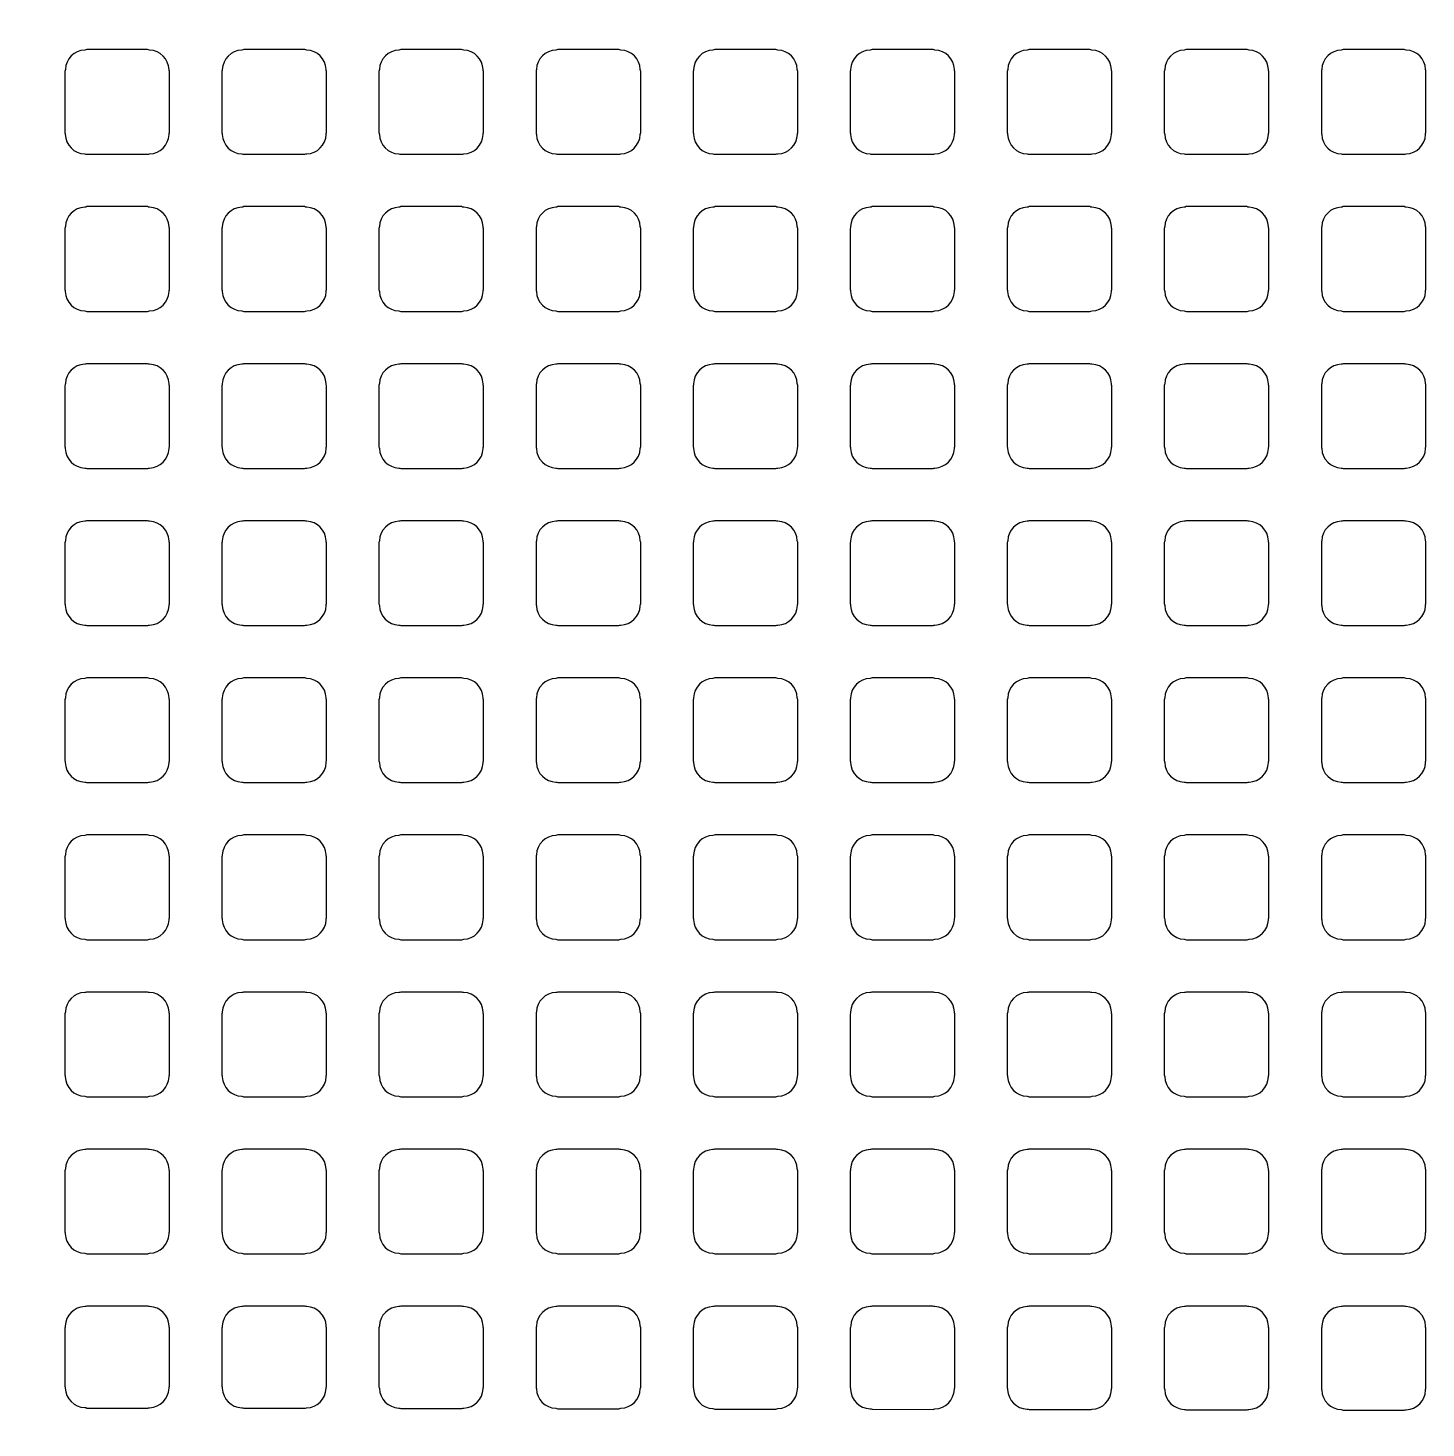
# Model space of a CAD drawing. Header units: millimetres. Extents: x 3440 to 3572, y 2 to 96.
# Drawn here: x 3530.208 to 3531.565, y 56.394 to 57.752 of the extents above; entities that cross this region are included whole.
import ezdxf

# ---------------------------------------------------------------- set-up
doc = ezdxf.new("R2010")
doc.units = ezdxf.units.MM
doc.header["$LTSCALE"] = 23.1
doc.layers.add('gbr-dxf', color=7, linetype='CONTINUOUS')

msp = doc.modelspace()

# ---------------------------------------------------------------- linework, layer by layer
at = {"layer": 'gbr-dxf', "linetype": 'Continuous'}
for points in [[(3528.8227, 57.8167, -0.198817), (3530.6284, 53.455, -0.009964), (3530.6284, 53.4522), (3530.6284, 51.1886, -0.210617), (3530.6062, 51.1313), (3530.6006, 51.1258, 0.036059), (3530.5989, 51.1236, 0.135581), (3530.5954, 51.1135), (3530.5954, 50.5032, -0.007269)], [(3530.443, 50.5051), (3530.443, 51.1522, -0.189007), (3530.4633, 51.2039, -0.010551), (3530.4654, 51.2061), (3530.4707, 51.2114, 0.168586), (3530.476, 51.2234), (3530.476, 53.4549, -0.009921), (3530.476, 53.4576, 0.198805), (3528.7133, 57.7107, -0.008527)], [(3528.5932, 57.5657, -0.198904), (3530.2983, 53.4491, -0.009964), (3530.2982, 53.4464), (3530.2982, 50.2725, -0.009957)]]:
    msp.add_lwpolyline(points, format="xyb", dxfattribs=at)
for points in [[(3530.2439, 57.6509, -0.101214), (3530.2443, 57.649, 0.393729), (3530.2632, 57.6301, -0.095482), (3530.265, 57.6297), (3530.3244, 57.6297, -0.092621), (3530.3262, 57.6301, 0.393729), (3530.345, 57.6489, -0.095482), (3530.3454, 57.6508), (3530.3454, 57.71, -0.098843), (3530.345, 57.7119, 0.393729), (3530.3261, 57.7308, -0.104195), (3530.3241, 57.7313), (3530.2651, 57.7313, -0.095462), (3530.2632, 57.7308, 0.393729), (3530.2444, 57.712, -0.104195), (3530.2439, 57.71)], [(3530.3962, 57.6508, -0.098843), (3530.3967, 57.6489, 0.393729), (3530.4156, 57.6301, -0.088868), (3530.4173, 57.6297), (3530.4767, 57.6297, -0.098843), (3530.4786, 57.6301, 0.393729), (3530.4975, 57.649, -0.09841), (3530.4979, 57.6509), (3530.4979, 57.71, -0.101214), (3530.4974, 57.712, 0.393729), (3530.4786, 57.7308, -0.09841), (3530.4767, 57.7313), (3530.4175, 57.7313, -0.101214), (3530.4156, 57.7308, 0.393729), (3530.3967, 57.7119, -0.101678), (3530.3962, 57.71)], [(3530.5487, 57.6508, -0.095462), (3530.5491, 57.649, 0.393729), (3530.568, 57.6301, -0.095482), (3530.5699, 57.6297), (3530.6292, 57.6297, -0.092621), (3530.631, 57.6301, 0.393729), (3530.6498, 57.6489, -0.101678), (3530.6503, 57.6509), (3530.6503, 57.7099, -0.104567), (3530.6498, 57.7119, 0.393729), (3530.6309, 57.7308, -0.104195), (3530.6289, 57.7313), (3530.5699, 57.7313, -0.095462), (3530.568, 57.7308, 0.393729), (3530.5492, 57.712, -0.09841), (3530.5487, 57.7101)], [(3530.7011, 57.6508, -0.095462), (3530.7015, 57.6489, 0.393729), (3530.7204, 57.6301, -0.092282), (3530.7222, 57.6297), (3530.7816, 57.6297, -0.089302), (3530.7833, 57.6301, 0.393729), (3530.8022, 57.6489, -0.101678), (3530.8027, 57.6509), (3530.8027, 57.7102, -0.092621), (3530.8023, 57.712, 0.393729), (3530.7834, 57.7308, -0.095482), (3530.7816, 57.7313), (3530.7223, 57.7313, -0.098843), (3530.7204, 57.7308, 0.393729), (3530.7015, 57.712, -0.09841), (3530.7011, 57.71)], [(3530.8535, 57.6508, -0.095462), (3530.8539, 57.6489, 0.393729), (3530.8728, 57.6301, -0.088868), (3530.8745, 57.6297), (3530.9339, 57.6297, -0.098843), (3530.9358, 57.6301, 0.393729), (3530.9547, 57.649, -0.088868), (3530.955, 57.6507), (3530.955, 57.7102, -0.092621), (3530.9546, 57.712, 0.393729), (3530.9358, 57.7308, -0.09841), (3530.9339, 57.7313), (3530.8747, 57.7313, -0.101214), (3530.8728, 57.7308, 0.393729), (3530.8539, 57.7119, -0.09841), (3530.8535, 57.71)], [(3531.0058, 57.6509, -0.101214), (3531.0063, 57.6489, 0.393729), (3531.0252, 57.6301, -0.092282), (3531.027, 57.6297), (3531.0864, 57.6297, -0.089302), (3531.0881, 57.6301, 0.393729), (3531.107, 57.6489, -0.107228), (3531.1075, 57.651), (3531.1075, 57.7101, -0.098843), (3531.1071, 57.712, 0.393729), (3531.0882, 57.7308, -0.095482), (3531.0864, 57.7313), (3531.0271, 57.7313, -0.098843), (3531.0252, 57.7308, 0.393729), (3531.0063, 57.712, -0.104195), (3531.0058, 57.7099)], [(3531.1583, 57.6508, -0.095462), (3531.1587, 57.649, 0.393729), (3531.1776, 57.6301, -0.095482), (3531.1795, 57.6297), (3531.2388, 57.6297, -0.092621), (3531.2406, 57.6301, 0.393729), (3531.2594, 57.6489, -0.101678), (3531.2599, 57.6509), (3531.2599, 57.7099, -0.104567), (3531.2594, 57.7119, 0.393729), (3531.2405, 57.7308, -0.104195), (3531.2385, 57.7313), (3531.1795, 57.7313, -0.095462), (3531.1776, 57.7308, 0.393729), (3531.1588, 57.712, -0.09841), (3531.1583, 57.7101)], [(3531.3107, 57.651, -0.101214), (3531.3112, 57.649, 0.393729), (3531.33, 57.6301, -0.09841), (3531.3319, 57.6297), (3531.3911, 57.6297, -0.095462), (3531.393, 57.6301, 0.393729), (3531.4118, 57.649, -0.095482), (3531.4123, 57.6508), (3531.4123, 57.71, -0.098843), (3531.4118, 57.7119, 0.393729), (3531.393, 57.7308, -0.101678), (3531.391, 57.7313), (3531.332, 57.7313, -0.104567), (3531.33, 57.7308, 0.393729), (3531.3111, 57.7119, -0.092282), (3531.3107, 57.7101)], [(3531.4631, 57.6509, -0.098843), (3531.4635, 57.6489, 0.393729), (3531.4824, 57.6301, -0.092282), (3531.4842, 57.6297), (3531.5436, 57.6297, -0.089302), (3531.5453, 57.6301, 0.393729), (3531.5642, 57.6489, -0.09841), (3531.5646, 57.6508), (3531.5646, 57.7102, -0.089302), (3531.5643, 57.712, 0.393729), (3531.5454, 57.7308, -0.095482), (3531.5436, 57.7313), (3531.4843, 57.7313, -0.098843), (3531.4824, 57.7308, 0.393729), (3531.4635, 57.712, -0.101678), (3531.4631, 57.71)], [(3530.2439, 57.4985, -0.101214), (3530.2443, 57.4966, 0.393729), (3530.2632, 57.4777, -0.104195), (3530.2652, 57.4772), (3530.3242, 57.4772, -0.101214), (3530.3262, 57.4777, 0.393729), (3530.345, 57.4965, -0.095482), (3530.3454, 57.4984), (3530.3454, 57.5576, -0.098843), (3530.345, 57.5595, 0.393729), (3530.3261, 57.5784, -0.107228), (3530.3241, 57.5789), (3530.2651, 57.5789, -0.098843), (3530.2632, 57.5784, 0.393729), (3530.2444, 57.5596, -0.104195), (3530.2439, 57.5576)], [(3530.3962, 57.4984, -0.098843), (3530.3967, 57.4965, 0.393729), (3530.4156, 57.4777, -0.09841), (3530.4175, 57.4772), (3530.4765, 57.4772, -0.10699), (3530.4786, 57.4777, 0.393729), (3530.4975, 57.4966, -0.09841), (3530.4979, 57.4985), (3530.4979, 57.5576, -0.101214), (3530.4974, 57.5596, 0.393729), (3530.4786, 57.5784, -0.101678), (3530.4766, 57.5789), (3530.4176, 57.5789, -0.104567), (3530.4156, 57.5784, 0.393729), (3530.3967, 57.5595, -0.101678), (3530.3962, 57.5576)], [(3530.5487, 57.4984, -0.095462), (3530.5491, 57.4966, 0.393729), (3530.568, 57.4777, -0.104195), (3530.57, 57.4772), (3530.629, 57.4772, -0.101214), (3530.631, 57.4777, 0.393729), (3530.6498, 57.4965, -0.101678), (3530.6503, 57.4985), (3530.6503, 57.5575, -0.104567), (3530.6498, 57.5595, 0.393729), (3530.6309, 57.5784, -0.107228), (3530.6289, 57.5789), (3530.5699, 57.5789, -0.098843), (3530.568, 57.5784, 0.393729), (3530.5492, 57.5596, -0.09841), (3530.5487, 57.5577)], [(3530.7011, 57.4984, -0.095462), (3530.7015, 57.4965, 0.393729), (3530.7204, 57.4777, -0.101678), (3530.7223, 57.4772), (3530.7814, 57.4772, -0.098843), (3530.7833, 57.4777, 0.393729), (3530.8022, 57.4965, -0.101678), (3530.8027, 57.4985), (3530.8027, 57.5578, -0.092621), (3530.8023, 57.5596, 0.393729), (3530.7834, 57.5784, -0.09841), (3530.7815, 57.5789), (3530.7224, 57.5789, -0.101214), (3530.7204, 57.5784, 0.393729), (3530.7015, 57.5596, -0.09841), (3530.7011, 57.5576)], [(3530.8535, 57.4984, -0.095462), (3530.8539, 57.4965, 0.393729), (3530.8728, 57.4777, -0.09841), (3530.8747, 57.4772), (3530.9337, 57.4772, -0.10699), (3530.9358, 57.4777, 0.393729), (3530.9547, 57.4966, -0.088868), (3530.955, 57.4983), (3530.955, 57.5578, -0.092621), (3530.9546, 57.5596, 0.393729), (3530.9358, 57.5784, -0.101678), (3530.9338, 57.5789), (3530.8748, 57.5789, -0.104567), (3530.8728, 57.5784, 0.393729), (3530.8539, 57.5595, -0.09841), (3530.8535, 57.5576)], [(3531.0058, 57.4985, -0.101214), (3531.0063, 57.4965, 0.393729), (3531.0252, 57.4777, -0.101678), (3531.0271, 57.4772), (3531.0862, 57.4772, -0.098843), (3531.0881, 57.4777, 0.393729), (3531.107, 57.4965, -0.107228), (3531.1075, 57.4986), (3531.1075, 57.5577, -0.098843), (3531.1071, 57.5596, 0.393729), (3531.0882, 57.5784, -0.09841), (3531.0863, 57.5789), (3531.0272, 57.5789, -0.101214), (3531.0252, 57.5784, 0.393729), (3531.0063, 57.5596, -0.104195), (3531.0058, 57.5575)], [(3531.1583, 57.4984, -0.095462), (3531.1587, 57.4966, 0.393729), (3531.1776, 57.4777, -0.104195), (3531.1796, 57.4772), (3531.2386, 57.4772, -0.101214), (3531.2406, 57.4777, 0.393729), (3531.2594, 57.4965, -0.101678), (3531.2599, 57.4985), (3531.2599, 57.5575, -0.104567), (3531.2594, 57.5595, 0.393729), (3531.2405, 57.5784, -0.107228), (3531.2385, 57.5789), (3531.1795, 57.5789, -0.098843), (3531.1776, 57.5784, 0.393729), (3531.1588, 57.5596, -0.09841), (3531.1583, 57.5577)], [(3531.3107, 57.4986, -0.101214), (3531.3112, 57.4966, 0.393729), (3531.33, 57.4777, -0.107228), (3531.3321, 57.4772), (3531.391, 57.4772, -0.104567), (3531.393, 57.4777, 0.393729), (3531.4118, 57.4966, -0.095482), (3531.4123, 57.4984), (3531.4123, 57.5576, -0.098843), (3531.4118, 57.5595, 0.393729), (3531.393, 57.5784, -0.104195), (3531.3909, 57.5789), (3531.332, 57.5789, -0.10699), (3531.33, 57.5784, 0.393729), (3531.3111, 57.5595, -0.092282), (3531.3107, 57.5577)], [(3531.4631, 57.4985, -0.098843), (3531.4635, 57.4965, 0.393729), (3531.4824, 57.4777, -0.101678), (3531.4843, 57.4772), (3531.5434, 57.4772, -0.098843), (3531.5453, 57.4777, 0.393729), (3531.5642, 57.4965, -0.09841), (3531.5646, 57.4984), (3531.5646, 57.5578, -0.089302), (3531.5643, 57.5596, 0.393729), (3531.5454, 57.5784, -0.09841), (3531.5435, 57.5789), (3531.4844, 57.5789, -0.101214), (3531.4824, 57.5784, 0.393729), (3531.4635, 57.5596, -0.101678), (3531.4631, 57.5576)], [(3530.2439, 57.3461, -0.101214), (3530.2443, 57.3442, 0.393729), (3530.2632, 57.3253, -0.101678), (3530.2652, 57.3248), (3530.3243, 57.3248, -0.098843), (3530.3262, 57.3253, 0.393729), (3530.345, 57.3441, -0.095482), (3530.3454, 57.346), (3530.3454, 57.4052, -0.098843), (3530.345, 57.4071, 0.393729), (3530.3261, 57.426, -0.09841), (3530.3242, 57.4264), (3530.265, 57.4264, -0.089302), (3530.2632, 57.426, 0.393729), (3530.2444, 57.4072, -0.104195), (3530.2439, 57.4052)], [(3530.3962, 57.346, -0.098843), (3530.3967, 57.3441, 0.393729), (3530.4156, 57.3253, -0.095482), (3530.4174, 57.3248), (3530.4766, 57.3248, -0.104567), (3530.4786, 57.3253, 0.393729), (3530.4975, 57.3442, -0.09841), (3530.4979, 57.3461), (3530.4979, 57.4052, -0.101214), (3530.4974, 57.4072, 0.393729), (3530.4786, 57.426, -0.092282), (3530.4768, 57.4264), (3530.4174, 57.4264, -0.095462), (3530.4156, 57.426, 0.393729), (3530.3967, 57.4071, -0.101678), (3530.3962, 57.4052)], [(3530.5487, 57.346, -0.095462), (3530.5491, 57.3442, 0.393729), (3530.568, 57.3253, -0.101678), (3530.57, 57.3248), (3530.6291, 57.3248, -0.098843), (3530.631, 57.3253, 0.393729), (3530.6498, 57.3441, -0.101678), (3530.6503, 57.3461), (3530.6503, 57.4051, -0.104567), (3530.6498, 57.4071, 0.393729), (3530.6309, 57.426, -0.09841), (3530.629, 57.4264), (3530.5698, 57.4264, -0.089302), (3530.568, 57.426, 0.393729), (3530.5492, 57.4072, -0.09841), (3530.5487, 57.4053)], [(3530.7011, 57.346, -0.095462), (3530.7015, 57.3441, 0.393729), (3530.7204, 57.3253, -0.09841), (3530.7223, 57.3248), (3530.7815, 57.3248, -0.095462), (3530.7833, 57.3253, 0.393729), (3530.8022, 57.3441, -0.101678), (3530.8027, 57.3461), (3530.8027, 57.4054, -0.092621), (3530.8023, 57.4072, 0.393729), (3530.7834, 57.426, -0.088868), (3530.7817, 57.4264), (3530.7222, 57.4264, -0.092621), (3530.7204, 57.426, 0.393729), (3530.7015, 57.4072, -0.09841), (3530.7011, 57.4052)], [(3530.8535, 57.346, -0.095462), (3530.8539, 57.3441, 0.393729), (3530.8728, 57.3253, -0.095482), (3530.8746, 57.3248), (3530.9338, 57.3248, -0.104567), (3530.9358, 57.3253, 0.393729), (3530.9547, 57.3442, -0.088868), (3530.955, 57.3459), (3530.955, 57.4054, -0.092621), (3530.9546, 57.4072, 0.393729), (3530.9358, 57.426, -0.092282), (3530.934, 57.4264), (3530.8746, 57.4264, -0.095462), (3530.8728, 57.426, 0.393729), (3530.8539, 57.4071, -0.09841), (3530.8535, 57.4052)], [(3531.0058, 57.3461, -0.101214), (3531.0063, 57.3441, 0.393729), (3531.0252, 57.3253, -0.09841), (3531.0271, 57.3248), (3531.0863, 57.3248, -0.095462), (3531.0881, 57.3253, 0.393729), (3531.107, 57.3441, -0.107228), (3531.1075, 57.3462), (3531.1075, 57.4053, -0.098843), (3531.1071, 57.4072, 0.393729), (3531.0882, 57.426, -0.088868), (3531.0865, 57.4264), (3531.027, 57.4264, -0.092621), (3531.0252, 57.426, 0.393729), (3531.0063, 57.4072, -0.104195), (3531.0058, 57.4051)], [(3531.1583, 57.346, -0.095462), (3531.1587, 57.3442, 0.393729), (3531.1776, 57.3253, -0.101678), (3531.1796, 57.3248), (3531.2387, 57.3248, -0.098843), (3531.2406, 57.3253, 0.393729), (3531.2594, 57.3441, -0.101678), (3531.2599, 57.3461), (3531.2599, 57.4051, -0.104567), (3531.2594, 57.4071, 0.393729), (3531.2405, 57.426, -0.09841), (3531.2386, 57.4264), (3531.1794, 57.4264, -0.089302), (3531.1776, 57.426, 0.393729), (3531.1588, 57.4072, -0.09841), (3531.1583, 57.4053)], [(3531.3107, 57.3462, -0.101214), (3531.3112, 57.3442, 0.393729), (3531.33, 57.3253, -0.104195), (3531.332, 57.3248), (3531.391, 57.3248, -0.101214), (3531.393, 57.3253, 0.393729), (3531.4118, 57.3442, -0.095482), (3531.4123, 57.346), (3531.4123, 57.4052, -0.098843), (3531.4118, 57.4071, 0.393729), (3531.393, 57.426, -0.095482), (3531.3911, 57.4264), (3531.3319, 57.4264, -0.098843), (3531.33, 57.426, 0.393729), (3531.3111, 57.4071, -0.092282), (3531.3107, 57.4053)], [(3531.4631, 57.3461, -0.098843), (3531.4635, 57.3441, 0.393729), (3531.4824, 57.3253, -0.09841), (3531.4843, 57.3248), (3531.5435, 57.3248, -0.095462), (3531.5453, 57.3253, 0.393729), (3531.5642, 57.3441, -0.09841), (3531.5646, 57.346), (3531.5646, 57.4054, -0.089302), (3531.5643, 57.4072, 0.393729), (3531.5454, 57.426, -0.088868), (3531.5437, 57.4264), (3531.4842, 57.4264, -0.092621), (3531.4824, 57.426, 0.393729), (3531.4635, 57.4072, -0.101678), (3531.4631, 57.4052)], [(3530.2439, 57.1937, -0.101214), (3530.2443, 57.1918, 0.393729), (3530.2632, 57.1729, -0.09841), (3530.2651, 57.1725), (3530.3243, 57.1725, -0.095462), (3530.3262, 57.1729, 0.393729), (3530.345, 57.1917, -0.095482), (3530.3454, 57.1936), (3530.3454, 57.2528, -0.098843), (3530.345, 57.2547, 0.393729), (3530.3261, 57.2736, -0.101678), (3530.3242, 57.274), (3530.265, 57.274, -0.092621), (3530.2632, 57.2736, 0.393729), (3530.2444, 57.2548, -0.104195), (3530.2439, 57.2528)], [(3530.3962, 57.1936, -0.098843), (3530.3967, 57.1917, 0.393729), (3530.4156, 57.1729, -0.092282), (3530.4173, 57.1725), (3530.4766, 57.1725, -0.101214), (3530.4786, 57.1729, 0.393729), (3530.4975, 57.1918, -0.09841), (3530.4979, 57.1937), (3530.4979, 57.2528, -0.101214), (3530.4974, 57.2548, 0.393729), (3530.4786, 57.2736, -0.095482), (3530.4767, 57.274), (3530.4175, 57.274, -0.098843), (3530.4156, 57.2736, 0.393729), (3530.3967, 57.2547, -0.101678), (3530.3962, 57.2528)], [(3530.5487, 57.1936, -0.095462), (3530.5491, 57.1918, 0.393729), (3530.568, 57.1729, -0.09841), (3530.5699, 57.1725), (3530.6291, 57.1725, -0.095462), (3530.631, 57.1729, 0.393729), (3530.6498, 57.1917, -0.101678), (3530.6503, 57.1937), (3530.6503, 57.2527, -0.104567), (3530.6498, 57.2547, 0.393729), (3530.6309, 57.2736, -0.101678), (3530.629, 57.274), (3530.5698, 57.274, -0.092621), (3530.568, 57.2736, 0.393729), (3530.5492, 57.2548, -0.09841), (3530.5487, 57.2529)], [(3530.7011, 57.1936, -0.095462), (3530.7015, 57.1917, 0.393729), (3530.7204, 57.1729, -0.095482), (3530.7222, 57.1725), (3530.7815, 57.1725, -0.092621), (3530.7833, 57.1729, 0.393729), (3530.8022, 57.1917, -0.101678), (3530.8027, 57.1937), (3530.8027, 57.253, -0.092621), (3530.8023, 57.2548, 0.393729), (3530.7834, 57.2736, -0.092282), (3530.7816, 57.274), (3530.7223, 57.274, -0.095462), (3530.7204, 57.2736, 0.393729), (3530.7015, 57.2548, -0.09841), (3530.7011, 57.2528)], [(3530.8535, 57.1936, -0.095462), (3530.8539, 57.1917, 0.393729), (3530.8728, 57.1729, -0.092282), (3530.8745, 57.1725), (3530.9338, 57.1725, -0.101214), (3530.9358, 57.1729, 0.393729), (3530.9547, 57.1918, -0.088868), (3530.955, 57.1935), (3530.955, 57.253, -0.092621), (3530.9546, 57.2548, 0.393729), (3530.9358, 57.2736, -0.095482), (3530.9339, 57.274), (3530.8747, 57.274, -0.098843), (3530.8728, 57.2736, 0.393729), (3530.8539, 57.2547, -0.09841), (3530.8535, 57.2528)], [(3531.0058, 57.1937, -0.101214), (3531.0063, 57.1917, 0.393729), (3531.0252, 57.1729, -0.095482), (3531.027, 57.1725), (3531.0863, 57.1725, -0.092621), (3531.0881, 57.1729, 0.393729), (3531.107, 57.1917, -0.107228), (3531.1075, 57.1938), (3531.1075, 57.2529, -0.098843), (3531.1071, 57.2548, 0.393729), (3531.0882, 57.2736, -0.092282), (3531.0864, 57.274), (3531.027, 57.274, -0.095462), (3531.0252, 57.2736, 0.393729), (3531.0063, 57.2548, -0.104195), (3531.0058, 57.2527)], [(3531.1583, 57.1936, -0.095462), (3531.1587, 57.1918, 0.393729), (3531.1776, 57.1729, -0.09841), (3531.1795, 57.1725), (3531.2387, 57.1725, -0.095462), (3531.2406, 57.1729, 0.393729), (3531.2594, 57.1917, -0.101678), (3531.2599, 57.1937), (3531.2599, 57.2527, -0.104567), (3531.2594, 57.2547, 0.393729), (3531.2405, 57.2736, -0.101678), (3531.2386, 57.274), (3531.1794, 57.274, -0.092621), (3531.1776, 57.2736, 0.393729), (3531.1588, 57.2548, -0.09841), (3531.1583, 57.2529)], [(3531.3107, 57.1938, -0.101214), (3531.3112, 57.1918, 0.393729), (3531.33, 57.1729, -0.101678), (3531.332, 57.1725), (3531.3911, 57.1725, -0.098843), (3531.393, 57.1729, 0.393729), (3531.4118, 57.1918, -0.095482), (3531.4123, 57.1936), (3531.4123, 57.2528, -0.098843), (3531.4118, 57.2547, 0.393729), (3531.393, 57.2736, -0.09841), (3531.3911, 57.274), (3531.3319, 57.274, -0.101214), (3531.33, 57.2736, 0.393729), (3531.3111, 57.2547, -0.092282), (3531.3107, 57.2529)], [(3531.4631, 57.1936, -0.098843), (3531.4635, 57.1917, 0.393729), (3531.4824, 57.1729, -0.095482), (3531.4842, 57.1725), (3531.5435, 57.1725, -0.092621), (3531.5453, 57.1729, 0.393729), (3531.5642, 57.1917, -0.09841), (3531.5646, 57.1936), (3531.5646, 57.253, -0.089302), (3531.5643, 57.2548, 0.393729), (3531.5454, 57.2736, -0.092282), (3531.5436, 57.274), (3531.4842, 57.274, -0.095462), (3531.4824, 57.2736, 0.393729), (3531.4635, 57.2548, -0.101678), (3531.4631, 57.2528)], [(3530.2439, 57.0413, -0.101214), (3530.2443, 57.0394, 0.393729), (3530.2632, 57.0205, -0.095482), (3530.265, 57.0201), (3530.3244, 57.0201, -0.092621), (3530.3262, 57.0205, 0.393729), (3530.345, 57.0393, -0.095482), (3530.3454, 57.0412), (3530.3454, 57.1004, -0.098843), (3530.345, 57.1023, 0.393729), (3530.3261, 57.1212, -0.104195), (3530.3241, 57.1217), (3530.2651, 57.1217, -0.095462), (3530.2632, 57.1212, 0.393729), (3530.2444, 57.1024, -0.104195), (3530.2439, 57.1004)], [(3530.3962, 57.0412, -0.098843), (3530.3967, 57.0393, 0.393729), (3530.4156, 57.0205, -0.088868), (3530.4173, 57.0201), (3530.4767, 57.0201, -0.098843), (3530.4786, 57.0205, 0.393729), (3530.4975, 57.0394, -0.09841), (3530.4979, 57.0413), (3530.4979, 57.1004, -0.101214), (3530.4974, 57.1024, 0.393729), (3530.4786, 57.1212, -0.09841), (3530.4767, 57.1217), (3530.4175, 57.1217, -0.101214), (3530.4156, 57.1212, 0.393729), (3530.3967, 57.1023, -0.101678), (3530.3962, 57.1004)], [(3530.5487, 57.0412, -0.095462), (3530.5491, 57.0394, 0.393729), (3530.568, 57.0205, -0.095482), (3530.5699, 57.0201), (3530.6292, 57.0201, -0.092621), (3530.631, 57.0205, 0.393729), (3530.6498, 57.0393, -0.101678), (3530.6503, 57.0413), (3530.6503, 57.1003, -0.104567), (3530.6498, 57.1023, 0.393729), (3530.6309, 57.1212, -0.104195), (3530.6289, 57.1217), (3530.5699, 57.1217, -0.095462), (3530.568, 57.1212, 0.393729), (3530.5492, 57.1024, -0.09841), (3530.5487, 57.1005)], [(3530.7011, 57.0412, -0.095462), (3530.7015, 57.0393, 0.393729), (3530.7204, 57.0205, -0.092282), (3530.7222, 57.0201), (3530.7816, 57.0201, -0.089302), (3530.7833, 57.0205, 0.393729), (3530.8022, 57.0393, -0.101678), (3530.8027, 57.0413), (3530.8027, 57.1006, -0.092621), (3530.8023, 57.1024, 0.393729), (3530.7834, 57.1212, -0.095482), (3530.7816, 57.1217), (3530.7223, 57.1217, -0.098843), (3530.7204, 57.1212, 0.393729), (3530.7015, 57.1024, -0.09841), (3530.7011, 57.1004)], [(3530.8535, 57.0412, -0.095462), (3530.8539, 57.0393, 0.393729), (3530.8728, 57.0205, -0.088868), (3530.8745, 57.0201), (3530.9339, 57.0201, -0.098843), (3530.9358, 57.0205, 0.393729), (3530.9547, 57.0394, -0.088868), (3530.955, 57.0411), (3530.955, 57.1006, -0.092621), (3530.9546, 57.1024, 0.393729), (3530.9358, 57.1212, -0.09841), (3530.9339, 57.1217), (3530.8747, 57.1217, -0.101214), (3530.8728, 57.1212, 0.393729), (3530.8539, 57.1023, -0.09841), (3530.8535, 57.1004)], [(3531.0058, 57.0413, -0.101214), (3531.0063, 57.0393, 0.393729), (3531.0252, 57.0205, -0.092282), (3531.027, 57.0201), (3531.0864, 57.0201, -0.089302), (3531.0881, 57.0205, 0.393729), (3531.107, 57.0393, -0.107228), (3531.1075, 57.0414), (3531.1075, 57.1005, -0.098843), (3531.1071, 57.1024, 0.393729), (3531.0882, 57.1212, -0.095482), (3531.0864, 57.1217), (3531.0271, 57.1217, -0.098843), (3531.0252, 57.1212, 0.393729), (3531.0063, 57.1024, -0.104195), (3531.0058, 57.1003)], [(3531.1583, 57.0412, -0.095462), (3531.1587, 57.0394, 0.393729), (3531.1776, 57.0205, -0.095482), (3531.1795, 57.0201), (3531.2388, 57.0201, -0.092621), (3531.2406, 57.0205, 0.393729), (3531.2594, 57.0393, -0.101678), (3531.2599, 57.0413), (3531.2599, 57.1003, -0.104567), (3531.2594, 57.1023, 0.393729), (3531.2405, 57.1212, -0.104195), (3531.2385, 57.1217), (3531.1795, 57.1217, -0.095462), (3531.1776, 57.1212, 0.393729), (3531.1588, 57.1024, -0.09841), (3531.1583, 57.1005)], [(3531.3107, 57.0414, -0.101214), (3531.3112, 57.0394, 0.393729), (3531.33, 57.0205, -0.09841), (3531.3319, 57.0201), (3531.3911, 57.0201, -0.095462), (3531.393, 57.0205, 0.393729), (3531.4118, 57.0394, -0.095482), (3531.4123, 57.0412), (3531.4123, 57.1004, -0.098843), (3531.4118, 57.1023, 0.393729), (3531.393, 57.1212, -0.101678), (3531.391, 57.1217), (3531.332, 57.1217, -0.104567), (3531.33, 57.1212, 0.393729), (3531.3111, 57.1023, -0.092282), (3531.3107, 57.1005)], [(3531.4631, 57.0413, -0.098843), (3531.4635, 57.0393, 0.393729), (3531.4824, 57.0205, -0.092282), (3531.4842, 57.0201), (3531.5436, 57.0201, -0.089302), (3531.5453, 57.0205, 0.393729), (3531.5642, 57.0393, -0.09841), (3531.5646, 57.0412), (3531.5646, 57.1006, -0.089302), (3531.5643, 57.1024, 0.393729), (3531.5454, 57.1212, -0.095482), (3531.5436, 57.1217), (3531.4843, 57.1217, -0.098843), (3531.4824, 57.1212, 0.393729), (3531.4635, 57.1024, -0.101678), (3531.4631, 57.1004)], [(3530.2439, 56.8889, -0.101214), (3530.2443, 56.887, 0.393729), (3530.2632, 56.8681, -0.104195), (3530.2652, 56.8676), (3530.3242, 56.8676, -0.101214), (3530.3262, 56.8681, 0.393729), (3530.345, 56.8869, -0.095482), (3530.3454, 56.8888), (3530.3454, 56.948, -0.098843), (3530.345, 56.9499, 0.393729), (3530.3261, 56.9688, -0.107228), (3530.3241, 56.9693), (3530.2651, 56.9693, -0.098843), (3530.2632, 56.9688, 0.393729), (3530.2444, 56.95, -0.104195), (3530.2439, 56.948)], [(3530.3962, 56.8888, -0.098843), (3530.3967, 56.8869, 0.393729), (3530.4156, 56.8681, -0.09841), (3530.4175, 56.8676), (3530.4765, 56.8676, -0.10699), (3530.4786, 56.8681, 0.393729), (3530.4975, 56.887, -0.09841), (3530.4979, 56.8889), (3530.4979, 56.948, -0.101214), (3530.4974, 56.95, 0.393729), (3530.4786, 56.9688, -0.101678), (3530.4766, 56.9693), (3530.4176, 56.9693, -0.104567), (3530.4156, 56.9688, 0.393729), (3530.3967, 56.9499, -0.101678), (3530.3962, 56.948)], [(3530.5487, 56.8888, -0.095462), (3530.5491, 56.887, 0.393729), (3530.568, 56.8681, -0.104195), (3530.57, 56.8676), (3530.629, 56.8676, -0.101214), (3530.631, 56.8681, 0.393729), (3530.6498, 56.8869, -0.101678), (3530.6503, 56.8889), (3530.6503, 56.9479, -0.104567), (3530.6498, 56.9499, 0.393729), (3530.6309, 56.9688, -0.107228), (3530.6289, 56.9693), (3530.5699, 56.9693, -0.098843), (3530.568, 56.9688, 0.393729), (3530.5492, 56.95, -0.09841), (3530.5487, 56.9481)], [(3530.7011, 56.8888, -0.095462), (3530.7015, 56.8869, 0.393729), (3530.7204, 56.8681, -0.101678), (3530.7223, 56.8676), (3530.7814, 56.8676, -0.098843), (3530.7833, 56.8681, 0.393729), (3530.8022, 56.8869, -0.101678), (3530.8027, 56.8889), (3530.8027, 56.9482, -0.092621), (3530.8023, 56.95, 0.393729), (3530.7834, 56.9688, -0.09841), (3530.7815, 56.9693), (3530.7224, 56.9693, -0.101214), (3530.7204, 56.9688, 0.393729), (3530.7015, 56.95, -0.09841), (3530.7011, 56.948)], [(3530.8535, 56.8888, -0.095462), (3530.8539, 56.8869, 0.393729), (3530.8728, 56.8681, -0.09841), (3530.8747, 56.8676), (3530.9337, 56.8676, -0.10699), (3530.9358, 56.8681, 0.393729), (3530.9547, 56.887, -0.088868), (3530.955, 56.8887), (3530.955, 56.9482, -0.092621), (3530.9546, 56.95, 0.393729), (3530.9358, 56.9688, -0.101678), (3530.9338, 56.9693), (3530.8748, 56.9693, -0.104567), (3530.8728, 56.9688, 0.393729), (3530.8539, 56.9499, -0.09841), (3530.8535, 56.948)], [(3531.0058, 56.8889, -0.101214), (3531.0063, 56.8869, 0.393729), (3531.0252, 56.8681, -0.101678), (3531.0271, 56.8676), (3531.0862, 56.8676, -0.098843), (3531.0881, 56.8681, 0.393729), (3531.107, 56.8869, -0.107228), (3531.1075, 56.889), (3531.1075, 56.9481, -0.098843), (3531.1071, 56.95, 0.393729), (3531.0882, 56.9688, -0.09841), (3531.0863, 56.9693), (3531.0272, 56.9693, -0.101214), (3531.0252, 56.9688, 0.393729), (3531.0063, 56.95, -0.104195), (3531.0058, 56.9479)], [(3531.1583, 56.8888, -0.095462), (3531.1587, 56.887, 0.393729), (3531.1776, 56.8681, -0.104195), (3531.1796, 56.8676), (3531.2386, 56.8676, -0.101214), (3531.2406, 56.8681, 0.393729), (3531.2594, 56.8869, -0.101678), (3531.2599, 56.8889), (3531.2599, 56.9479, -0.104567), (3531.2594, 56.9499, 0.393729), (3531.2405, 56.9688, -0.107228), (3531.2385, 56.9693), (3531.1795, 56.9693, -0.098843), (3531.1776, 56.9688, 0.393729), (3531.1588, 56.95, -0.09841), (3531.1583, 56.9481)], [(3531.3107, 56.889, -0.101214), (3531.3112, 56.887, 0.393729), (3531.33, 56.8681, -0.107228), (3531.3321, 56.8676), (3531.391, 56.8676, -0.104567), (3531.393, 56.8681, 0.393729), (3531.4118, 56.887, -0.095482), (3531.4123, 56.8888), (3531.4123, 56.948, -0.098843), (3531.4118, 56.9499, 0.393729), (3531.393, 56.9688, -0.104195), (3531.3909, 56.9693), (3531.332, 56.9693, -0.10699), (3531.33, 56.9688, 0.393729), (3531.3111, 56.9499, -0.092282), (3531.3107, 56.9481)], [(3531.4631, 56.8889, -0.098843), (3531.4635, 56.8869, 0.393729), (3531.4824, 56.8681, -0.101678), (3531.4843, 56.8676), (3531.5434, 56.8676, -0.098843), (3531.5453, 56.8681, 0.393729), (3531.5642, 56.8869, -0.09841), (3531.5646, 56.8888), (3531.5646, 56.9482, -0.089302), (3531.5643, 56.95, 0.393729), (3531.5454, 56.9688, -0.09841), (3531.5435, 56.9693), (3531.4844, 56.9693, -0.101214), (3531.4824, 56.9688, 0.393729), (3531.4635, 56.95, -0.101678), (3531.4631, 56.948)], [(3530.2439, 56.7365, -0.101214), (3530.2443, 56.7346, 0.393729), (3530.2632, 56.7157, -0.101678), (3530.2652, 56.7152), (3530.3243, 56.7152, -0.098843), (3530.3262, 56.7157, 0.393729), (3530.345, 56.7345, -0.095482), (3530.3454, 56.7364), (3530.3454, 56.7956, -0.098843), (3530.345, 56.7975, 0.393729), (3530.3261, 56.8164, -0.09841), (3530.3242, 56.8168), (3530.265, 56.8168, -0.089302), (3530.2632, 56.8164, 0.393729), (3530.2444, 56.7976, -0.104195), (3530.2439, 56.7956)], [(3530.3962, 56.7364, -0.098843), (3530.3967, 56.7345, 0.393729), (3530.4156, 56.7157, -0.095482), (3530.4174, 56.7152), (3530.4766, 56.7152, -0.104567), (3530.4786, 56.7157, 0.393729), (3530.4975, 56.7346, -0.09841), (3530.4979, 56.7365), (3530.4979, 56.7956, -0.101214), (3530.4974, 56.7976, 0.393729), (3530.4786, 56.8164, -0.092282), (3530.4768, 56.8168), (3530.4174, 56.8168, -0.095462), (3530.4156, 56.8164, 0.393729), (3530.3967, 56.7975, -0.101678), (3530.3962, 56.7956)], [(3530.5487, 56.7364, -0.095462), (3530.5491, 56.7346, 0.393729), (3530.568, 56.7157, -0.101678), (3530.57, 56.7152), (3530.6291, 56.7152, -0.098843), (3530.631, 56.7157, 0.393729), (3530.6498, 56.7345, -0.101678), (3530.6503, 56.7365), (3530.6503, 56.7955, -0.104567), (3530.6498, 56.7975, 0.393729), (3530.6309, 56.8164, -0.09841), (3530.629, 56.8168), (3530.5698, 56.8168, -0.089302), (3530.568, 56.8164, 0.393729), (3530.5492, 56.7976, -0.09841), (3530.5487, 56.7957)], [(3530.7011, 56.7364, -0.095462), (3530.7015, 56.7345, 0.393729), (3530.7204, 56.7157, -0.09841), (3530.7223, 56.7152), (3530.7815, 56.7152, -0.095462), (3530.7833, 56.7157, 0.393729), (3530.8022, 56.7345, -0.101678), (3530.8027, 56.7365), (3530.8027, 56.7958, -0.092621), (3530.8023, 56.7976, 0.393729), (3530.7834, 56.8164, -0.088868), (3530.7817, 56.8168), (3530.7222, 56.8168, -0.092621), (3530.7204, 56.8164, 0.393729), (3530.7015, 56.7976, -0.09841), (3530.7011, 56.7956)], [(3530.8535, 56.7364, -0.095462), (3530.8539, 56.7345, 0.393729), (3530.8728, 56.7157, -0.095482), (3530.8746, 56.7152), (3530.9338, 56.7152, -0.104567), (3530.9358, 56.7157, 0.393729), (3530.9547, 56.7346, -0.088868), (3530.955, 56.7363), (3530.955, 56.7958, -0.092621), (3530.9546, 56.7976, 0.393729), (3530.9358, 56.8164, -0.092282), (3530.934, 56.8168), (3530.8746, 56.8168, -0.095462), (3530.8728, 56.8164, 0.393729), (3530.8539, 56.7975, -0.09841), (3530.8535, 56.7956)], [(3531.0058, 56.7365, -0.101214), (3531.0063, 56.7345, 0.393729), (3531.0252, 56.7157, -0.09841), (3531.0271, 56.7152), (3531.0863, 56.7152, -0.095462), (3531.0881, 56.7157, 0.393729), (3531.107, 56.7345, -0.107228), (3531.1075, 56.7366), (3531.1075, 56.7957, -0.098843), (3531.1071, 56.7976, 0.393729), (3531.0882, 56.8164, -0.088868), (3531.0865, 56.8168), (3531.027, 56.8168, -0.092621), (3531.0252, 56.8164, 0.393729), (3531.0063, 56.7976, -0.104195), (3531.0058, 56.7955)], [(3531.1583, 56.7364, -0.095462), (3531.1587, 56.7346, 0.393729), (3531.1776, 56.7157, -0.101678), (3531.1796, 56.7152), (3531.2387, 56.7152, -0.098843), (3531.2406, 56.7157, 0.393729), (3531.2594, 56.7345, -0.101678), (3531.2599, 56.7365), (3531.2599, 56.7955, -0.104567), (3531.2594, 56.7975, 0.393729), (3531.2405, 56.8164, -0.09841), (3531.2386, 56.8168), (3531.1794, 56.8168, -0.089302), (3531.1776, 56.8164, 0.393729), (3531.1588, 56.7976, -0.09841), (3531.1583, 56.7957)], [(3531.3107, 56.7366, -0.101214), (3531.3112, 56.7346, 0.393729), (3531.33, 56.7157, -0.104195), (3531.332, 56.7152), (3531.391, 56.7152, -0.101214), (3531.393, 56.7157, 0.393729), (3531.4118, 56.7346, -0.095482), (3531.4123, 56.7364), (3531.4123, 56.7956, -0.098843), (3531.4118, 56.7975, 0.393729), (3531.393, 56.8164, -0.095482), (3531.3911, 56.8168), (3531.3319, 56.8168, -0.098843), (3531.33, 56.8164, 0.393729), (3531.3111, 56.7975, -0.092282), (3531.3107, 56.7957)], [(3531.4631, 56.7365, -0.098843), (3531.4635, 56.7345, 0.393729), (3531.4824, 56.7157, -0.09841), (3531.4843, 56.7152), (3531.5435, 56.7152, -0.095462), (3531.5453, 56.7157, 0.393729), (3531.5642, 56.7345, -0.09841), (3531.5646, 56.7364), (3531.5646, 56.7958, -0.089302), (3531.5643, 56.7976, 0.393729), (3531.5454, 56.8164, -0.088868), (3531.5437, 56.8168), (3531.4842, 56.8168, -0.092621), (3531.4824, 56.8164, 0.393729), (3531.4635, 56.7976, -0.101678), (3531.4631, 56.7956)], [(3530.2439, 56.5841, -0.101214), (3530.2443, 56.5822, 0.393729), (3530.2632, 56.5633, -0.09841), (3530.2651, 56.5629), (3530.3243, 56.5629, -0.095462), (3530.3262, 56.5633, 0.393729), (3530.345, 56.5821, -0.095482), (3530.3454, 56.584), (3530.3454, 56.6432, -0.098843), (3530.345, 56.6451, 0.393729), (3530.3261, 56.664, -0.101678), (3530.3242, 56.6644), (3530.265, 56.6644, -0.092621), (3530.2632, 56.664, 0.393729), (3530.2444, 56.6452, -0.104195), (3530.2439, 56.6432)], [(3530.3962, 56.584, -0.098843), (3530.3967, 56.5821, 0.393729), (3530.4156, 56.5633, -0.092282), (3530.4173, 56.5629), (3530.4766, 56.5629, -0.101214), (3530.4786, 56.5633, 0.393729), (3530.4975, 56.5822, -0.09841), (3530.4979, 56.5841), (3530.4979, 56.6432, -0.101214), (3530.4974, 56.6452, 0.393729), (3530.4786, 56.664, -0.095482), (3530.4767, 56.6644), (3530.4175, 56.6644, -0.098843), (3530.4156, 56.664, 0.393729), (3530.3967, 56.6451, -0.101678), (3530.3962, 56.6432)], [(3530.5487, 56.584, -0.095462), (3530.5491, 56.5822, 0.393729), (3530.568, 56.5633, -0.09841), (3530.5699, 56.5629), (3530.6291, 56.5629, -0.095462), (3530.631, 56.5633, 0.393729), (3530.6498, 56.5821, -0.101678), (3530.6503, 56.5841), (3530.6503, 56.6431, -0.104567), (3530.6498, 56.6451, 0.393729), (3530.6309, 56.664, -0.101678), (3530.629, 56.6644), (3530.5698, 56.6644, -0.092621), (3530.568, 56.664, 0.393729), (3530.5492, 56.6452, -0.09841), (3530.5487, 56.6433)], [(3530.7011, 56.584, -0.095462), (3530.7015, 56.5821, 0.393729), (3530.7204, 56.5633, -0.095482), (3530.7222, 56.5629), (3530.7815, 56.5629, -0.092621), (3530.7833, 56.5633, 0.393729), (3530.8022, 56.5821, -0.101678), (3530.8027, 56.5841), (3530.8027, 56.6434, -0.092621), (3530.8023, 56.6452, 0.393729), (3530.7834, 56.664, -0.092282), (3530.7816, 56.6644), (3530.7223, 56.6644, -0.095462), (3530.7204, 56.664, 0.393729), (3530.7015, 56.6452, -0.09841), (3530.7011, 56.6432)], [(3530.8535, 56.584, -0.095462), (3530.8539, 56.5821, 0.393729), (3530.8728, 56.5633, -0.092282), (3530.8745, 56.5629), (3530.9338, 56.5629, -0.101214), (3530.9358, 56.5633, 0.393729), (3530.9547, 56.5822, -0.088868), (3530.955, 56.5839), (3530.955, 56.6434, -0.092621), (3530.9546, 56.6452, 0.393729), (3530.9358, 56.664, -0.095482), (3530.9339, 56.6644), (3530.8747, 56.6644, -0.098843), (3530.8728, 56.664, 0.393729), (3530.8539, 56.6451, -0.09841), (3530.8535, 56.6432)], [(3531.0058, 56.5841, -0.101214), (3531.0063, 56.5821, 0.393729), (3531.0252, 56.5633, -0.095482), (3531.027, 56.5629), (3531.0863, 56.5629, -0.092621), (3531.0881, 56.5633, 0.393729), (3531.107, 56.5821, -0.107228), (3531.1075, 56.5842), (3531.1075, 56.6433, -0.098843), (3531.1071, 56.6452, 0.393729), (3531.0882, 56.664, -0.092282), (3531.0864, 56.6644), (3531.027, 56.6644, -0.095462), (3531.0252, 56.664, 0.393729), (3531.0063, 56.6452, -0.104195), (3531.0058, 56.6431)], [(3531.1583, 56.584, -0.095462), (3531.1587, 56.5822, 0.393729), (3531.1776, 56.5633, -0.09841), (3531.1795, 56.5629), (3531.2387, 56.5629, -0.095462), (3531.2406, 56.5633, 0.393729), (3531.2594, 56.5821, -0.101678), (3531.2599, 56.5841), (3531.2599, 56.6431, -0.104567), (3531.2594, 56.6451, 0.393729), (3531.2405, 56.664, -0.101678), (3531.2386, 56.6644), (3531.1794, 56.6644, -0.092621), (3531.1776, 56.664, 0.393729), (3531.1588, 56.6452, -0.09841), (3531.1583, 56.6433)], [(3531.3107, 56.5842, -0.101214), (3531.3112, 56.5822, 0.393729), (3531.33, 56.5633, -0.101678), (3531.332, 56.5629), (3531.3911, 56.5629, -0.098843), (3531.393, 56.5633, 0.393729), (3531.4118, 56.5822, -0.095482), (3531.4123, 56.584), (3531.4123, 56.6432, -0.098843), (3531.4118, 56.6451, 0.393729), (3531.393, 56.664, -0.09841), (3531.3911, 56.6644), (3531.3319, 56.6644, -0.101214), (3531.33, 56.664, 0.393729), (3531.3111, 56.6451, -0.092282), (3531.3107, 56.6433)], [(3531.4631, 56.5841, -0.098843), (3531.4635, 56.5821, 0.393729), (3531.4824, 56.5633, -0.095482), (3531.4842, 56.5629), (3531.5435, 56.5629, -0.092621), (3531.5453, 56.5633, 0.393729), (3531.5642, 56.5821, -0.09841), (3531.5646, 56.584), (3531.5646, 56.6434, -0.089302), (3531.5643, 56.6452, 0.393729), (3531.5454, 56.664, -0.092282), (3531.5436, 56.6644), (3531.4842, 56.6644, -0.095462), (3531.4824, 56.664, 0.393729), (3531.4635, 56.6452, -0.101678), (3531.4631, 56.6432)], [(3530.2439, 56.4345, -0.099469), (3530.2443, 56.4325, 0.393474), (3530.2632, 56.4137, -0.099732), (3530.2651, 56.4132), (3530.3243, 56.4131, -0.093884), (3530.3261, 56.4135, 0.393978), (3530.345, 56.4324, -0.097139), (3530.3454, 56.4343), (3530.3454, 56.491, -0.089302), (3530.3451, 56.4928, 0.393729), (3530.3262, 56.5116, -0.095482), (3530.3244, 56.5121), (3530.2651, 56.5121, -0.098843), (3530.2632, 56.5116, 0.393729), (3530.2443, 56.4928, -0.101678), (3530.2439, 56.4908)], [(3530.3962, 56.4343, -0.102616), (3530.3967, 56.4323, 0.393659), (3530.4156, 56.4134, -0.099806), (3530.4175, 56.413), (3530.4767, 56.4129, -0.093719), (3530.4785, 56.4133, 0.39379), (3530.4974, 56.4322, -0.105749), (3530.4979, 56.4342), (3530.4979, 56.4909, -0.098843), (3530.4975, 56.4928, 0.393729), (3530.4786, 56.5116, -0.095482), (3530.4768, 56.5121), (3530.4175, 56.5121, -0.098843), (3530.4156, 56.5116, 0.393729), (3530.3967, 56.4928, -0.104195), (3530.3962, 56.4907)], [(3530.5487, 56.4339, -0.09669), (3530.5491, 56.4321, 0.393659), (3530.568, 56.4132, -0.102977), (3530.57, 56.4127), (3530.6291, 56.4126, -0.096855), (3530.631, 56.4131, 0.39379), (3530.6498, 56.4319, -0.099881), (3530.6503, 56.4339), (3530.6503, 56.4907, -0.104567), (3530.6498, 56.4927, 0.393729), (3530.6309, 56.5116, -0.104195), (3530.6289, 56.5121), (3530.5699, 56.5121, -0.095462), (3530.568, 56.5116, 0.393729), (3530.5492, 56.4928, -0.09841), (3530.5487, 56.4909)], [(3530.7011, 56.4336, -0.093552), (3530.7015, 56.4318, 0.393659), (3530.7203, 56.4129, -0.097139), (3530.7222, 56.4125), (3530.7814, 56.4124, -0.102616), (3530.7834, 56.4129, 0.39379), (3530.8023, 56.4317, -0.09073), (3530.8027, 56.4335), (3530.8027, 56.4909, -0.095462), (3530.8022, 56.4928, 0.393729), (3530.7834, 56.5116, -0.09841), (3530.7815, 56.5121), (3530.7223, 56.5121, -0.101214), (3530.7204, 56.5116, 0.393729), (3530.7015, 56.4927, -0.095482), (3530.7011, 56.4909)], [(3530.8535, 56.4334, -0.09669), (3530.8539, 56.4315, 0.393659), (3530.8727, 56.4127, -0.097139), (3530.8746, 56.4122), (3530.9338, 56.4121, -0.102616), (3530.9358, 56.4126, 0.39379), (3530.9547, 56.4315, -0.087572), (3530.955, 56.4332), (3530.955, 56.491, -0.092621), (3530.9546, 56.4928, 0.393729), (3530.9358, 56.5116, -0.09841), (3530.9339, 56.5121), (3530.8747, 56.5121, -0.101214), (3530.8728, 56.5116, 0.393729), (3530.8539, 56.4927, -0.09841), (3530.8535, 56.4908)], [(3531.0058, 56.4333, -0.105473), (3531.0063, 56.4313, 0.393659), (3531.0252, 56.4124, -0.102977), (3531.0272, 56.412), (3531.0863, 56.4119, -0.096855), (3531.0882, 56.4123, 0.39379), (3531.107, 56.4312, -0.102977), (3531.1075, 56.4332), (3531.1075, 56.4906, -0.10699), (3531.107, 56.4927, 0.393729), (3531.0881, 56.5116, -0.104195), (3531.0861, 56.5121), (3531.0271, 56.5121, -0.095462), (3531.0252, 56.5116, 0.393729), (3531.0064, 56.4928, -0.107228), (3531.0058, 56.4907)], [(3531.1583, 56.4329, -0.09669), (3531.1587, 56.431, 0.393659), (3531.1776, 56.4122, -0.102977), (3531.1796, 56.4117), (3531.2387, 56.4116, -0.096855), (3531.2406, 56.412, 0.39379), (3531.2594, 56.4309, -0.099881), (3531.2599, 56.4328), (3531.2599, 56.4907, -0.104567), (3531.2594, 56.4927, 0.393729), (3531.2405, 56.5116, -0.104195), (3531.2385, 56.5121), (3531.1795, 56.5121, -0.095462), (3531.1776, 56.5116, 0.393729), (3531.1588, 56.4928, -0.09841), (3531.1583, 56.4909)], [(3531.3107, 56.4327, -0.099469), (3531.3111, 56.4308, 0.393474), (3531.33, 56.4119, -0.102827), (3531.332, 56.4115), (3531.3911, 56.4114, -0.097019), (3531.3929, 56.4118, 0.393978), (3531.4118, 56.4307, -0.097139), (3531.4123, 56.4325), (3531.4123, 56.4907, -0.101214), (3531.4118, 56.4927, 0.393729), (3531.3929, 56.5116, -0.104195), (3531.3909, 56.5121), (3531.3319, 56.5121, -0.095462), (3531.33, 56.5116, 0.393729), (3531.3112, 56.4928, -0.101678), (3531.3107, 56.4908)], [(3531.4631, 56.4325, -0.102616), (3531.4635, 56.4305, 0.393659), (3531.4824, 56.4117, -0.102977), (3531.4844, 56.4112), (3531.5435, 56.4111, -0.096855), (3531.5454, 56.4115, 0.39379), (3531.5642, 56.4304, -0.094144), (3531.5646, 56.4322), (3531.5646, 56.4908, -0.098843), (3531.5642, 56.4927, 0.393729), (3531.5453, 56.5116, -0.104195), (3531.5433, 56.5121), (3531.4843, 56.5121, -0.095462), (3531.4824, 56.5116, 0.393729), (3531.4636, 56.4928, -0.104195), (3531.4631, 56.4908)]]:
    msp.add_lwpolyline(points, format="xyb", close=True, dxfattribs=at)

doc.saveas('drawing.dxf')
